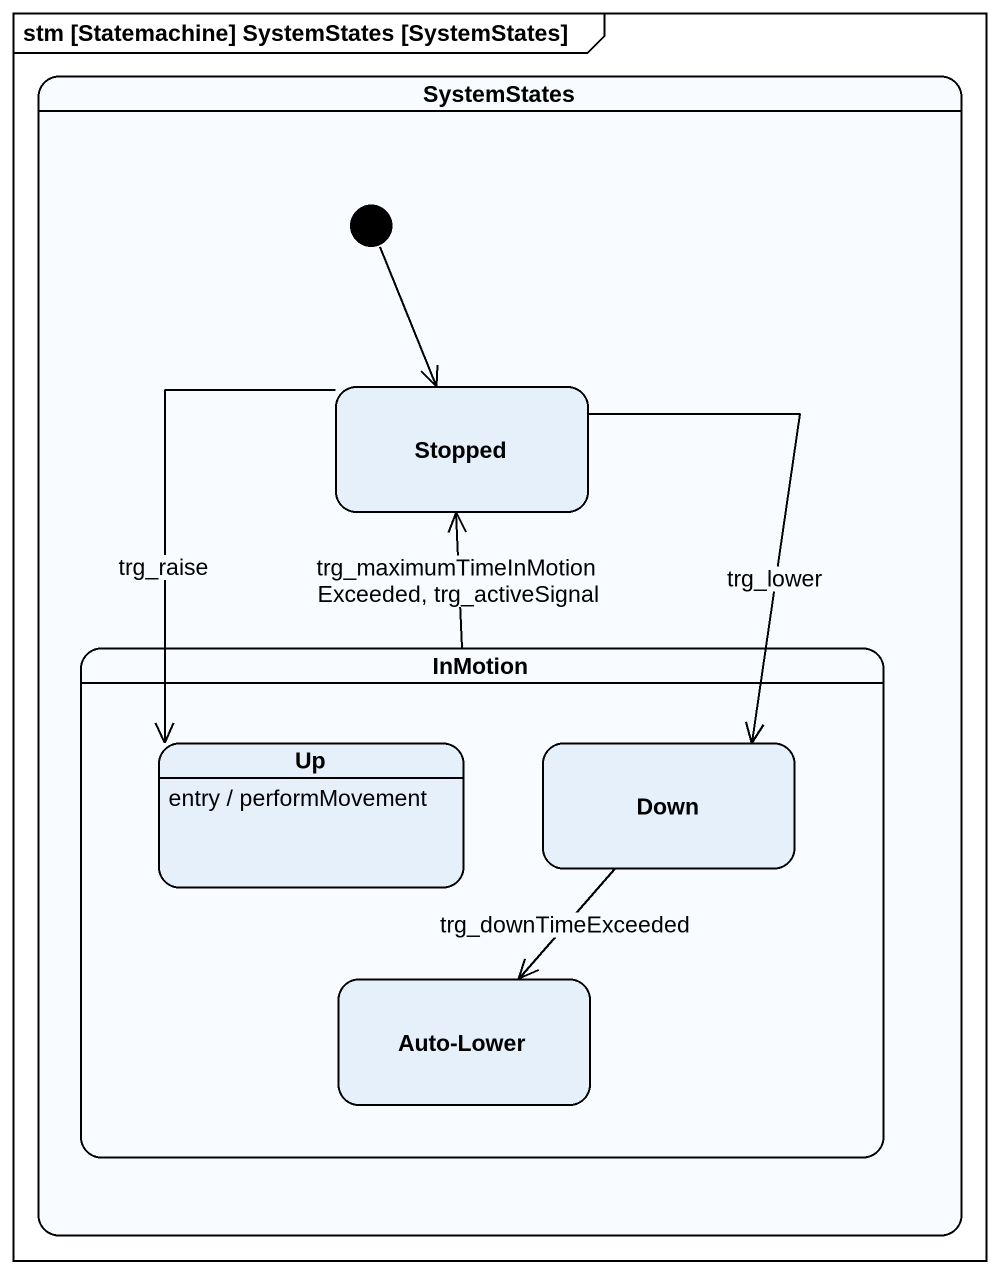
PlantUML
@startuml
mainframe stm [Statemachine] SystemStates [SystemStates]
hide empty description
state SystemStates {
  state Stopped
  state InMotion {
    state "Up" as Up_
    Up_ : entry / performMovement
    state "Down" as Down_
    state "Auto-Lower" as Auto_Lower
  }
  [*] --> Stopped
}
Stopped --> Up_ : trg_raise
Stopped --> Down_ : trg_lower
InMotion -up-> Stopped : trg_maximumTimeInMotionExceeded, trg_activeSignal
Down_ --> Auto_Lower : trg_downTimeExceeded
@enduml
